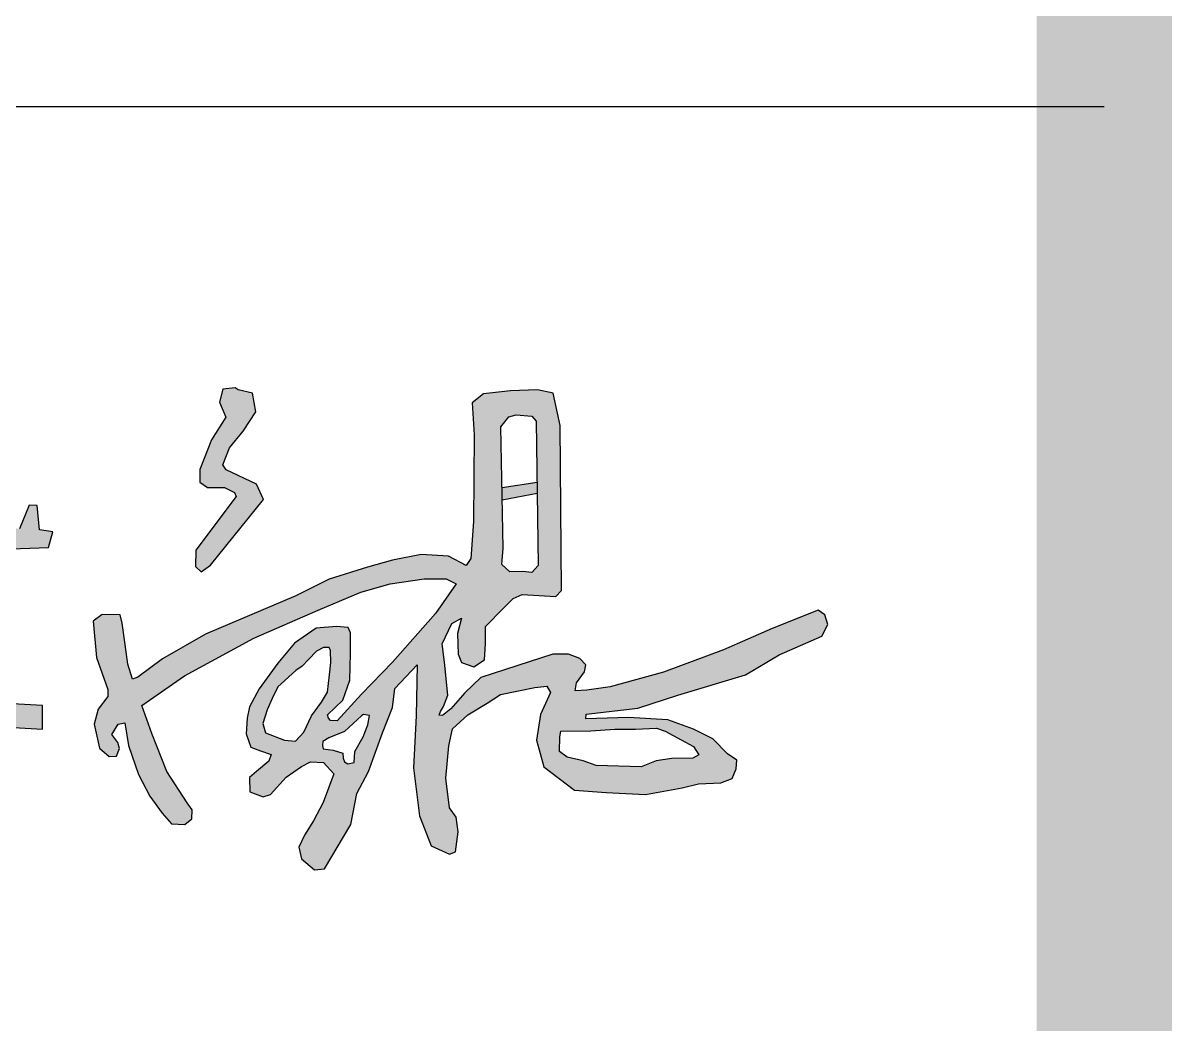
# Model space of a CAD drawing. Extents: x 33088 to 140010, y 13737 to 369010.
# Drawn here: x 119697 to 120968, y 169868 to 170976 of the extents above; entities that cross this region are included whole.
import ezdxf

# ---------------------------------------------------------------- set-up
doc = ezdxf.new("R2010")
doc.units = 0
doc.header["$LTSCALE"] = 1000
doc.header["$MEASUREMENT"] = 0
doc.layers.get('0').update_dxf_attribs({"linetype": 'CONTINUOUS'})
doc.layers.add('PUB_TITLE', color=4, linetype='CONTINUOUS')

msp = doc.modelspace()

# ---------------------------------------------------------------- hatches: boundary and pattern name
h = msp.add_hatch(color=7)
h.paths.add_polyline_path([(119598.9, 170380.8), (119652, 170392.6), (119725, 170395.2), (119729.9, 170412.5), (119715.1, 170414.6), (119712.3, 170441.8), (119703.7, 170442), (119692.8, 170416), (119640.6, 170419), (119599.9, 170410.4), (119607.4, 170537.7), (119674, 170617), (119674.2, 170633.4), (119659.2, 170637), (119622.6, 170622.1), (119612.3, 170618.1), (119609.6, 170708), (119596.2, 170716), (119586, 170714.1), (119587.7, 170602.5), (119495.7, 170567.7), (119415.2, 170532.5), (119408.9, 170530.3), (119399.6, 170601), (119393.9, 170614.9), (119385.4, 170627.8), (119375.4, 170628.5), (119366.9, 170622), (119391.8, 170501.6), (119407.8, 170383.1), (119429.2, 170331.1), (119247.6, 170263.1), (119261.5, 170235), (119497.1, 170340.4), (119550.9, 170368.2), (119569.9, 170374.5), (119567.7, 170293.2), (119454.8, 170131.9), (119450.3, 170114.4), (119453.3, 170105.6), (119465.3, 170098.1), (119476.8, 170097.1), (119503.4, 170139), (119535.8, 170172.7), (119571.5, 170180.4), (119569.4, 170123), (119567.6, 170007.6), (119557.7, 170039.3), (119551.9, 170077.2), (119541.4, 170080.3), (119542.4, 170039.9), (119543.5, 170000.3), (119554.4, 169972.1), (119574.8, 169952.6), (119588.7, 169955), (119595, 169967.2), (119594.3, 170185.3), (119607.2, 170188.1), (119648.2, 170198), (119718.5, 170194.1), (119718.5, 170220.3), (119645.1, 170224.4), (119603.1, 170219.9)])
h.paths.add_polyline_path([(119574.2, 170402.1), (119461.3, 170356.1), (119448.4, 170349.8), (119431.7, 170390.1), (119419.4, 170505.6), (119577.6, 170580)], flags=16)
h.paths.add_polyline_path([(119574.2, 170261), (119574.2, 170193.7), (119530.7, 170185), (119512.6, 170176.8), (119570.3, 170261)], flags=16)
h.paths.add_polyline_path([(119607.4, 170566.4), (119607.4, 170593.3), (119620.4, 170600.5), (119641.2, 170600.5), (119632.1, 170585.7), (119613.9, 170566.9)], flags=16)
h = msp.add_hatch(color=7)
h.paths.add_polyline_path([(120249.3, 170343.3), (120286.3, 170341.1), (120292.7, 170347.5), (120291.3, 170530.2), (120283.6, 170565.9), (120266, 170569.8), (120236.2, 170568.4), (120206.4, 170565.3), (120193.9, 170555.2), (120196, 170519.7), (120195.5, 170424), (120192.5, 170383), (120187.3, 170375.4), (120167.7, 170385.7), (120137.3, 170387.4), (120105.8, 170381.3), (120077.9, 170373.4), (120035.6, 170360.2), (119998.6, 170341.8), (119898.7, 170299.2), (119851.1, 170271.9), (119823.8, 170251.7), (119818.1, 170249.6), (119812.9, 170266.2), (119809.8, 170287.7), (119806.4, 170311.6), (119804.4, 170320.6), (119784.2, 170321.1), (119774.6, 170313.6), (119778.1, 170273.4), (119790.8, 170237.9), (119790.6, 170230.3), (119780.1, 170216.1), (119775.5, 170199.8), (119781.3, 170173), (119792.1, 170163.8), (119800.4, 170164.4), (119803.5, 170172.7), (119801.7, 170179.2), (119795, 170188.2), (119802.1, 170199.5), (119809.5, 170201), (119813.6, 170176), (119824.6, 170144), (119837.3, 170120), (119850.8, 170101.2), (119861, 170089.5), (119875.9, 170088.7), (119883.5, 170094.8), (119883.9, 170105), (119878.5, 170112.6), (119855.9, 170147.4), (119839.5, 170189.4), (119828.2, 170220.2), (119875.4, 170253), (119952.1, 170294.7), (120023.6, 170325.9), (120070.7, 170345.8), (120103, 170355.1), (120140.9, 170360.6), (120165, 170360.6), (120176, 170354.8), (120153.4, 170322.1), (120105.8, 170268.2), (120071.5, 170232.7), (120044.6, 170203.5), (120037, 170203.8), (120034.7, 170206.3), (120033.9, 170210), (120050.7, 170226.2), (120058.4, 170248.2), (120059.1, 170277.7), (120059.3, 170300.7), (120056.8, 170306.5), (120043.6, 170307.6), (120021.3, 170306), (119997.4, 170289.2), (119978.6, 170267), (119958, 170238.7), (119947.5, 170218.9), (119944.7, 170206.2), (119943.6, 170188.9), (119948.8, 170174.1), (119959.6, 170170), (119971.4, 170166.1), (119968.8, 170158.6), (119955.1, 170147.1), (119947.4, 170140.8), (119947.9, 170124.9), (119962.7, 170119.4), (119970.7, 170121.8), (119987.9, 170141), (120004.9, 170152.8), (120014.8, 170158), (120029.3, 170157.2), (120040.6, 170144.6), (120028.8, 170113.1), (120018.4, 170092.8), (120008.2, 170076.9), (120002.2, 170063.7), (120004.9, 170050.6), (120019.5, 170038.3), (120030.4, 170039.7), (120059.7, 170088.7), (120066.3, 170123), (120079.1, 170147.2), (120094.5, 170190.1), (120105.8, 170218.2), (120108.3, 170239.3), (120132.9, 170265.4), (120131.9, 170208.8), (120128.9, 170151.3), (120135.5, 170098.1), (120148.6, 170065.1), (120168.6, 170055.7), (120175.4, 170058.2), (120178.5, 170080.6), (120176, 170096.8), (120168.8, 170107), (120164.8, 170139.9), (120167.9, 170175.7), (120171.9, 170194.5), (120188.9, 170209.9), (120210.4, 170222.8), (120225.2, 170232.4), (120263.2, 170240.4), (120276.4, 170241.6), (120280.7, 170234.7), (120269.3, 170210.5), (120265, 170182.1), (120273.2, 170152.5), (120307.2, 170126.8), (120342.3, 170124.1), (120385.5, 170121.7), (120426.4, 170129.1), (120444.4, 170133.5), (120468.9, 170134.7), (120481.4, 170139.7), (120486.1, 170150.2), (120486.7, 170159.9), (120476.5, 170167), (120460.1, 170183.6), (120438.9, 170194.2), (120410.4, 170204.5), (120366.8, 170207.1), (120319.7, 170205.4), (120320, 170210.9), (120377.2, 170217.2), (120421.6, 170231.7), (120496.3, 170254.2), (120533.5, 170276.4), (120580.7, 170297), (120587.3, 170310.1), (120584.3, 170320.8), (120576.9, 170325.7), (120525.7, 170305.6), (120472, 170281.9), (120405.5, 170257.3), (120346.4, 170241.1), (120320.8, 170237.2), (120307.9, 170236.7), (120309.2, 170245.3), (120318, 170257.5), (120319.5, 170265.5), (120312.9, 170272.3), (120300.5, 170277.2), (120283.2, 170277.2), (120230.6, 170260.1), (120203.4, 170251.4), (120185.9, 170234.3), (120170.4, 170216.6), (120161.1, 170209.4), (120157.3, 170209.7), (120158.8, 170213.6), (120162.3, 170219.1), (120165.1, 170227), (120166.9, 170231.6), (120163.2, 170268.2), (120160.8, 170288.4), (120171.5, 170310.9), (120181.9, 170316.9), (120177.8, 170299.9), (120178.3, 170277.2), (120182.1, 170267.9), (120195.6, 170263), (120207.6, 170270.9), (120208.7, 170289), (120208.7, 170307.7), (120228.5, 170327.9), (120239.2, 170338.9)])
h.paths.add_polyline_path([(120226.5, 170376.5), (120228.3, 170394.6), (120225.5, 170528.7), (120234.3, 170539.9), (120242.6, 170542.1), (120259.7, 170540.6), (120264.8, 170534.8), (120267, 170375.3), (120259.8, 170367.5), (120249.9, 170368.5), (120235.4, 170368.2)], flags=16)
h.paths.add_polyline_path([(120292, 170191.8), (120325.2, 170192.3), (120351.6, 170194), (120374.6, 170194.2), (120398, 170195.1), (120407.3, 170191.8), (120425.1, 170182.5), (120438.7, 170174.9), (120444.6, 170165.9), (120438.1, 170162), (120414.7, 170161.7), (120397.3, 170159.1), (120380.9, 170152.4), (120331, 170153.9), (120316.7, 170159.1), (120298.9, 170163.3), (120290.5, 170169.3), (120290.7, 170185.6)], flags=16)
h.paths.add_polyline_path([(120037.2, 170281.1), (120037.5, 170268), (120035.8, 170254.3), (120033.6, 170234.9), (120027.1, 170224.1), (120016.1, 170208.8), (120007.6, 170190.7), (119998.3, 170180.9), (119986, 170182), (119965.1, 170190.2), (119962.1, 170200.4), (119967, 170215.4), (119972.5, 170228), (119978.8, 170240.9), (119998.6, 170258.9), (120005.8, 170264), (120012.6, 170271.2), (120021.7, 170280.3), (120029.4, 170284.5), (120035.7, 170284.6)], flags=16)
h.paths.add_polyline_path([(120080.3, 170209.2), (120078.5, 170199.1), (120073.2, 170185.5), (120064, 170169.5), (120063.3, 170157.3), (120056.3, 170155.9), (120052.6, 170157.9), (120051.2, 170162), (120050.7, 170167.6), (120040.1, 170170.8), (120028.8, 170172.2), (120028.1, 170176.1), (120028.7, 170180.5), (120035.3, 170184.7), (120052.6, 170191.6), (120071.6, 170209.3), (120073.5, 170210.5)], flags=16)
for points in [[(119963, 170448.1), (119955.3, 170465.1), (119921.7, 170481.2), (119918.1, 170486.6), (119925.3, 170505.5), (119940.6, 170523.9), (119954.5, 170545.4), (119950.6, 170566.1), (119934.8, 170569.8), (119931.5, 170572), (119918, 170570.4), (119914.2, 170556.1), (119921.3, 170539.4), (119905.4, 170514.2), (119892.5, 170481.4), (119892.6, 170467.3), (119901.1, 170461.7), (119919.6, 170461.7), (119930.9, 170456.1), (119932.5, 170451.6), (119888.1, 170392.2), (119887.5, 170374.3), (119894.1, 170368.3), (119904.3, 170375.7)], [(120265.7, 170467.3), (120226.9, 170461.7), (120227.2, 170447.7), (120265.9, 170455)]]:
    msp.add_hatch(color=7).paths.add_polyline_path(points)

# ---------------------------------------------------------------- linework, layer by layer
for points in [[(119804.4, 170320.6), (119784.2, 170321.1), (119774.6, 170313.6), (119778.1, 170273.4), (119790.8, 170237.9), (119790.6, 170230.3), (119780.1, 170216.1), (119775.5, 170199.8), (119781.3, 170173), (119792.1, 170163.8), (119800.4, 170164.4), (119803.5, 170172.7), (119801.7, 170179.2), (119795, 170188.2), (119802.1, 170199.5), (119809.5, 170201), (119813.6, 170176), (119824.6, 170144), (119837.3, 170120), (119850.8, 170101.2), (119861, 170089.5), (119875.9, 170088.7), (119883.5, 170094.8), (119883.9, 170105), (119878.5, 170112.6), (119855.9, 170147.4), (119839.5, 170189.4), (119828.2, 170220.2), (119875.4, 170253), (119952.1, 170294.7), (120023.6, 170325.9), (120070.7, 170345.8), (120103, 170355.1), (120140.9, 170360.6), (120165, 170360.6), (120176, 170354.8), (120153.4, 170322.1), (120105.8, 170268.2), (120071.5, 170232.7), (120044.6, 170203.5), (120037, 170203.8), (120034.7, 170206.3), (120033.9, 170210), (120050.7, 170226.2), (120058.4, 170248.2), (120059.1, 170277.7), (120059.3, 170300.7), (120056.8, 170306.5), (120043.6, 170307.6), (120021.3, 170306), (119997.4, 170289.2), (119978.6, 170267), (119958, 170238.7), (119947.5, 170218.9), (119944.7, 170206.2), (119943.6, 170188.9), (119948.8, 170174.1), (119959.6, 170170), (119971.4, 170166.1), (119968.8, 170158.6), (119955.1, 170147.1), (119947.4, 170140.8), (119947.9, 170124.9), (119962.7, 170119.4), (119970.7, 170121.8), (119987.9, 170141), (120004.9, 170152.8), (120014.8, 170158), (120029.3, 170157.2), (120040.6, 170144.6), (120028.8, 170113.1), (120018.4, 170092.8), (120008.2, 170076.9), (120002.2, 170063.7), (120004.9, 170050.6), (120019.5, 170038.3), (120030.4, 170039.7), (120059.7, 170088.7), (120066.3, 170123), (120079.1, 170147.2), (120094.5, 170190.1), (120105.8, 170218.2), (120108.3, 170239.3), (120132.9, 170265.4), (120131.9, 170208.8), (120128.9, 170151.3), (120135.5, 170098.1), (120148.6, 170065.1), (120168.6, 170055.7), (120175.4, 170058.2), (120178.5, 170080.6), (120176, 170096.8), (120168.8, 170107), (120164.8, 170139.9), (120167.9, 170175.7), (120171.9, 170194.5), (120188.9, 170209.9), (120210.4, 170222.8), (120225.2, 170232.4), (120263.2, 170240.4), (120276.4, 170241.6), (120280.7, 170234.7), (120269.3, 170210.5), (120265, 170182.1), (120273.2, 170152.5), (120307.2, 170126.8), (120342.3, 170124.1), (120385.5, 170121.7), (120426.4, 170129.1), (120444.4, 170133.5), (120468.9, 170134.7), (120481.4, 170139.7), (120486.1, 170150.2), (120486.7, 170159.9), (120476.5, 170167), (120460.1, 170183.6), (120438.9, 170194.2), (120410.4, 170204.5), (120366.8, 170207.1), (120319.7, 170205.4), (120320, 170210.9), (120377.2, 170217.2), (120421.6, 170231.7), (120496.3, 170254.2), (120533.5, 170276.4), (120580.7, 170297), (120587.3, 170310.1), (120584.3, 170320.8), (120576.9, 170325.7), (120525.7, 170305.6), (120472, 170281.9), (120405.5, 170257.3), (120346.4, 170241.1), (120320.8, 170237.2), (120307.9, 170236.7), (120309.2, 170245.3), (120318, 170257.5), (120319.5, 170265.5), (120312.9, 170272.3), (120300.5, 170277.2), (120283.2, 170277.2), (120230.6, 170260.1), (120203.4, 170251.4), (120185.9, 170234.3), (120170.4, 170216.6), (120161.1, 170209.4), (120157.3, 170209.7), (120158.8, 170213.6), (120162.3, 170219.1), (120165.1, 170227), (120166.9, 170231.6), (120163.2, 170268.2), (120160.8, 170288.4), (120171.5, 170310.9), (120181.9, 170316.9), (120177.8, 170299.9), (120178.3, 170277.2), (120182.1, 170267.9), (120195.6, 170263), (120207.6, 170270.9), (120208.7, 170289), (120208.7, 170307.7), (120228.5, 170327.9), (120239.2, 170338.9), (120249.3, 170343.3), (120286.3, 170341.1), (120292.7, 170347.5), (120291.3, 170530.2), (120283.6, 170565.9), (120266, 170569.8), (120236.2, 170568.4), (120206.4, 170565.3), (120193.9, 170555.2), (120196, 170519.7), (120195.5, 170424), (120192.5, 170383), (120187.3, 170375.4), (120167.7, 170385.7), (120137.3, 170387.4), (120105.8, 170381.3), (120077.9, 170373.4), (120035.6, 170360.2), (119998.6, 170341.8), (119898.7, 170299.2), (119851.1, 170271.9), (119823.8, 170251.7), (119818.1, 170249.6), (119812.9, 170266.2), (119809.8, 170287.7), (119806.4, 170311.6)], [(119931.5, 170572), (119918, 170570.4), (119914.2, 170556.1), (119921.3, 170539.4), (119905.4, 170514.2), (119892.5, 170481.4), (119892.6, 170467.3), (119901.1, 170461.7), (119919.6, 170461.7), (119930.9, 170456.1), (119932.5, 170451.6), (119888.1, 170392.2), (119887.5, 170374.3), (119894.1, 170368.3), (119904.3, 170375.7), (119963, 170448.1), (119955.3, 170465.1), (119921.7, 170481.2), (119918.1, 170486.6), (119925.3, 170505.5), (119940.6, 170523.9), (119954.5, 170545.4), (119950.6, 170566.1), (119934.8, 170569.8), (119934.8, 170569.8), (119934.8, 170569.8)], [(120225.5, 170528.7), (120234.3, 170539.9), (120242.6, 170542.1), (120259.7, 170540.6), (120264.8, 170534.8), (120267, 170375.3), (120259.8, 170367.5), (120249.9, 170368.5), (120235.4, 170368.2), (120226.5, 170376.5), (120228.3, 170394.6), (120225.5, 170528.7)]]:
    msp.add_lwpolyline(points, close=True)
for points in [[(120226.9, 170461.7), (120265.7, 170467.3), (120265.9, 170455), (120227.2, 170447.7), (120226.9, 170461.7)], [(119652, 170392.6), (119725, 170395.2), (119729.9, 170412.5), (119715.1, 170414.6), (119712.3, 170441.8), (119703.7, 170442), (119692.8, 170416)], [(119998.6, 170258.9), (119978.8, 170240.9), (119972.5, 170228), (119967, 170215.4), (119962.1, 170200.4), (119965.1, 170190.2), (119986, 170182), (119998.3, 170180.9), (120007.6, 170190.7), (120016.1, 170208.8), (120027.1, 170224.1), (120033.6, 170234.9), (120035.8, 170254.3), (120037.5, 170268), (120037.2, 170281.1), (120035.7, 170284.6), (120029.4, 170284.5), (120021.7, 170280.3), (120012.6, 170271.2), (120005.8, 170264), (119998.6, 170258.9)], [(119648.2, 170198), (119718.5, 170194.1), (119718.5, 170220.3), (119645.1, 170224.4)], [(120071.6, 170209.3), (120052.6, 170191.6), (120035.3, 170184.7), (120028.7, 170180.5), (120028.1, 170176.1), (120028.8, 170172.2), (120040.1, 170170.8), (120050.7, 170167.6), (120051.2, 170162), (120052.6, 170157.9), (120056.3, 170155.9), (120063.3, 170157.3), (120064, 170169.5), (120073.2, 170185.5), (120078.5, 170199.1), (120080.3, 170209.2), (120073.5, 170210.5), (120071.6, 170209.3)], [(120325.2, 170192.3), (120351.6, 170194), (120374.6, 170194.2), (120398, 170195.1), (120407.3, 170191.8), (120425.1, 170182.5), (120438.7, 170174.9), (120444.6, 170165.9), (120438.1, 170162), (120414.7, 170161.7), (120397.3, 170159.1), (120380.9, 170152.4), (120331, 170153.9), (120316.7, 170159.1), (120298.9, 170163.3), (120290.5, 170169.3), (120290.7, 170185.6), (120292, 170191.8), (120325.2, 170192.3)]]:
    msp.add_lwpolyline(points)
at = {"layer": 'PUB_TITLE', "color": 4}
msp.add_line((114843.4, 170883.1), (120893.4, 170883.1), dxfattribs=at)
at = {"layer": 'PUB_TITLE', "const_width": 150}
msp.add_lwpolyline([(37043.4, 148592.6), (120893.4, 148592.6), (120893.4, 208592.6), (37043.4, 208592.6)], close=True, dxfattribs=at)

doc.saveas('drawing.dxf')
